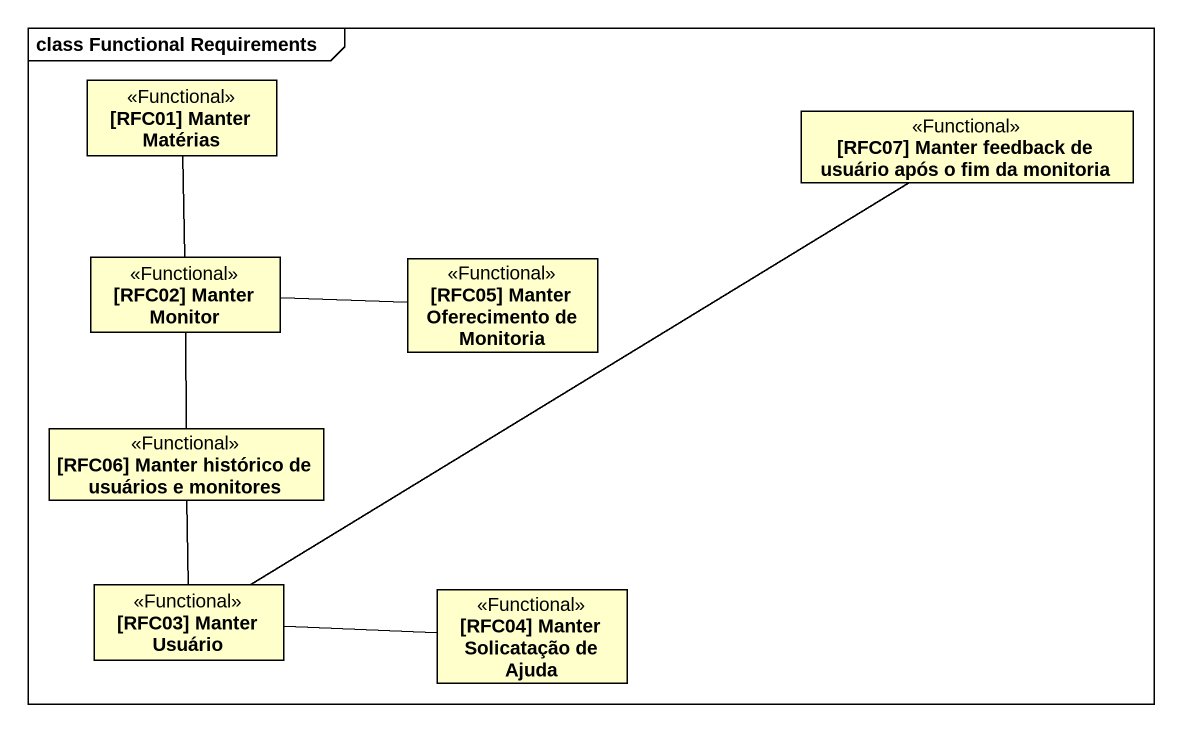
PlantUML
@startuml
mainframe class Functional Requirements
hide circle
hide empty members
class "[RFC01] Manter Matérias" as RFC01_Manter_Matérias <<Functional>>
class "[RFC07] Manter feedback de usuário após o fim da monitoria" as RFC07_Manter_feedback_de <<Functional>>
class "[RFC02] Manter Monitor" as RFC02_Manter_Monitor <<Functional>>
class "[RFC05] Manter Oferecimento de Monitoria" as RFC05_Manter_Oferecimento <<Functional>>
class "[RFC06] Manter histórico de usuários e monitores" as RFC06_Manter_histórico_de <<Functional>>
class "[RFC03] Manter Usuário" as RFC03_Manter_Usuário <<Functional>>
class "[RFC04] Manter Solicatação de Ajuda" as RFC04_Manter_Solicatação_de <<Functional>>
RFC01_Manter_Matérias -- RFC02_Manter_Monitor
RFC07_Manter_feedback_de -- RFC03_Manter_Usuário
RFC02_Manter_Monitor -right- RFC05_Manter_Oferecimento
RFC06_Manter_histórico_de -up- RFC02_Manter_Monitor
RFC06_Manter_histórico_de -- RFC03_Manter_Usuário
RFC03_Manter_Usuário -right- RFC04_Manter_Solicatação_de
@enduml
